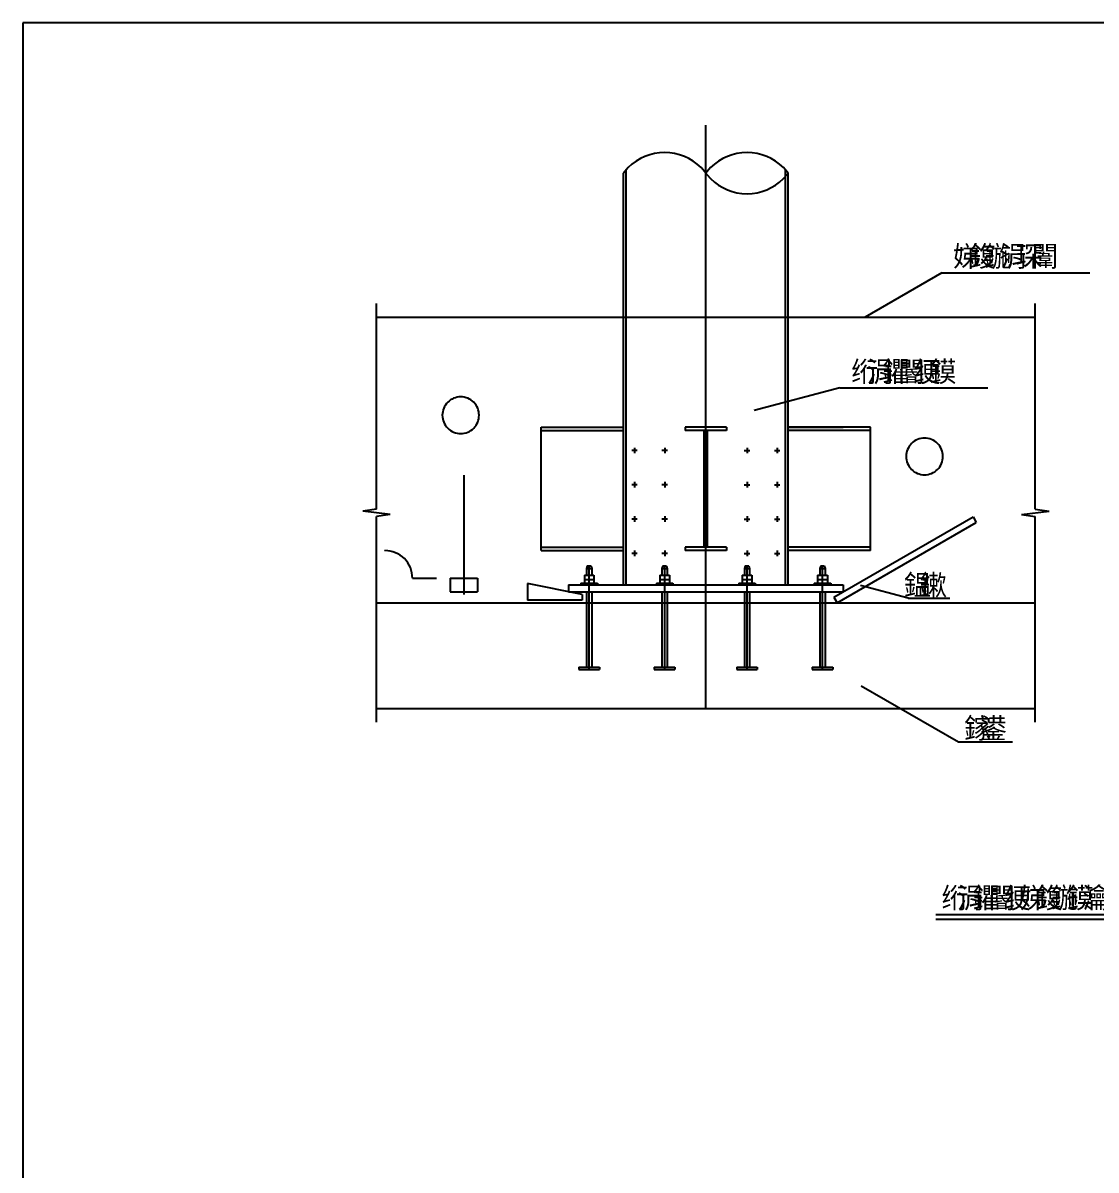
# Model space of a CAD drawing. Header units: metres. Extents: x 0 to 420, y 0 to 297.
# Drawn here: x 0 to 111.8, y 177.4 to 297 of the extents above; entities that cross this region are included whole.
import ezdxf

# ---------------------------------------------------------------- set-up
doc = ezdxf.new("R2010")
doc.units = ezdxf.units.M
doc.layers.add(' ', color=7, linetype='Continuous')

msp = doc.modelspace()

# ---------------------------------------------------------------- linework, layer by layer
at = {"layer": ' '}
for p, q in [((71.16, 225.53), (71.16, 286.33)), ((62.57, 238.41), (62.57, 281.32)), ((62.86, 238.41), (62.86, 281.67)), ((79.45, 238.41), (79.45, 281.67)), ((79.74, 238.41), (79.74, 281.32)), ((95.74, 270.92), (87.75, 266.3)), ((95.74, 270.92), (111.18, 270.92)), ((36.83, 246.29), (36.83, 267.73)), ((105.49, 246.29), (105.49, 267.73)), ((36.83, 266.3), (105.49, 266.3)), ((85.12, 258.96), (76.2, 256.57)), ((85.12, 258.96), (100.56, 258.96)), ((53.99, 241.98), (53.99, 254.86)), ((53.99, 254.86), (62.57, 254.86)), ((69.01, 254.86), (69.01, 254.5)), ((73.3, 254.86), (69.01, 254.86)), ((73.3, 254.86), (73.3, 254.5)), ((79.74, 254.86), (85.46, 254.86)), ((88.32, 254.86), (79.74, 254.86)), ((88.32, 241.98), (88.32, 254.86)), ((53.99, 254.5), (62.57, 254.5)), ((73.3, 254.5), (69.01, 254.5)), ((70.98, 242.34), (70.98, 254.5)), ((71.34, 242.34), (71.34, 254.5)), ((88.32, 254.5), (79.74, 254.5)), ((64.01, 252.43), (63.44, 252.43)), ((63.72, 252.71), (63.72, 252.14)), ((67.15, 252.43), (66.58, 252.43)), ((66.87, 252.71), (66.87, 252.14)), ((75.16, 252.43), (75.73, 252.43)), ((75.45, 252.71), (75.45, 252.14)), ((78.3, 252.43), (78.88, 252.43)), ((78.59, 252.71), (78.59, 252.14)), ((45.95, 249.85), (45.95, 237.41)), ((64.01, 248.85), (63.44, 248.85)), ((63.72, 249.14), (63.72, 248.56)), ((67.15, 248.85), (66.58, 248.85)), ((66.87, 249.14), (66.87, 248.56)), ((75.16, 248.85), (75.73, 248.85)), ((75.45, 249.14), (75.45, 248.56)), ((78.3, 248.85), (78.88, 248.85)), ((78.59, 249.14), (78.59, 248.56)), ((36.83, 246.29), (35.4, 246.11)), ((105.49, 246.29), (106.92, 246.11)), ((38.26, 245.73), (35.4, 246.11)), ((38.26, 245.73), (36.83, 245.54)), ((36.83, 224.1), (36.83, 245.54)), ((64.01, 245.27), (63.44, 245.27)), ((63.72, 245.56), (63.72, 244.99)), ((67.15, 245.27), (66.58, 245.27)), ((66.87, 245.56), (66.87, 244.99)), ((75.16, 245.27), (75.73, 245.27)), ((75.45, 245.56), (75.45, 244.99)), ((78.3, 245.27), (78.88, 245.27)), ((78.59, 245.56), (78.59, 244.99)), ((84.51, 237.14), (99, 245.51)), ((99, 245.51), (99.34, 244.91)), ((104.06, 245.73), (106.92, 246.11)), ((104.06, 245.73), (105.49, 245.54)), ((105.49, 224.1), (105.49, 245.54)), ((84.85, 236.55), (99.34, 244.91)), ((53.99, 242.34), (62.57, 242.34)), ((53.99, 241.98), (62.57, 241.98)), ((64.01, 241.7), (63.44, 241.7)), ((63.72, 241.98), (63.72, 241.41)), ((67.15, 241.7), (66.58, 241.7)), ((66.87, 241.98), (66.87, 241.41)), ((69.01, 242.34), (69.01, 241.98)), ((73.3, 242.34), (69.01, 242.34)), ((73.3, 241.98), (69.01, 241.98)), ((73.3, 242.34), (73.3, 241.98)), ((75.16, 241.7), (75.73, 241.7)), ((75.45, 241.98), (75.45, 241.41)), ((78.3, 241.7), (78.88, 241.7)), ((78.59, 241.98), (78.59, 241.41)), ((88.32, 242.34), (79.74, 242.34)), ((88.32, 241.98), (79.74, 241.98)), ((58.81, 240.41), (58.73, 240.12)), ((58.81, 240.41), (59.18, 240.41)), ((59, 229.61), (59, 240.41)), ((59.18, 240.41), (59.27, 240.12)), ((66.68, 240.41), (66.59, 240.12)), ((66.68, 240.41), (67.05, 240.41)), ((66.87, 229.61), (66.87, 240.41)), ((67.05, 240.41), (67.14, 240.12)), ((75.26, 240.41), (75.18, 240.12)), ((75.26, 240.41), (75.63, 240.41)), ((75.45, 229.61), (75.45, 240.41)), ((75.63, 240.41), (75.72, 240.12)), ((83.13, 240.41), (83.04, 240.12)), ((83.13, 240.41), (83.5, 240.41)), ((83.32, 229.61), (83.32, 240.41)), ((83.5, 240.41), (83.59, 240.12)), ((40.59, 239.12), (43.09, 239.12)), ((44.52, 239.12), (47.38, 239.12)), ((44.52, 239.12), (44.52, 237.69)), ((47.38, 239.12), (47.38, 237.69)), ((58.5, 239.41), (59.5, 239.41)), ((58.5, 239.41), (58.5, 238.58)), ((58.73, 240.12), (59.27, 240.12)), ((58.73, 240.12), (58.73, 239.41)), ((59.27, 240.12), (59.27, 239.41)), ((59.5, 239.41), (59.5, 238.58)), ((66.37, 239.41), (67.37, 239.41)), ((66.37, 239.41), (66.37, 238.58)), ((66.59, 240.12), (67.14, 240.12)), ((66.59, 240.12), (66.59, 239.41)), ((67.14, 240.12), (67.14, 239.41)), ((67.37, 239.41), (67.37, 238.58)), ((74.95, 239.41), (74.95, 238.58)), ((74.95, 239.41), (75.95, 239.41)), ((75.18, 240.12), (75.72, 240.12)), ((75.18, 240.12), (75.18, 239.41)), ((75.72, 240.12), (75.72, 239.41)), ((75.95, 239.41), (75.95, 238.58)), ((82.81, 239.41), (83.82, 239.41)), ((82.81, 239.41), (82.81, 238.58)), ((83.04, 240.12), (83.59, 240.12)), ((83.04, 240.12), (83.04, 239.41)), ((83.59, 240.12), (83.59, 239.41)), ((83.82, 239.41), (83.82, 238.58)), ((58.28, 237.41), (52.56, 238.55)), ((52.56, 238.55), (52.56, 236.83)), ((56.85, 238.41), (85.46, 238.41)), ((56.85, 238.41), (56.85, 237.69)), ((58.14, 238.58), (58.14, 238.41)), ((58.14, 238.58), (59.86, 238.58)), ((58.14, 238.41), (59.86, 238.41)), ((58.5, 238.98), (59.5, 238.98)), ((59.86, 238.58), (59.86, 238.41)), ((66.01, 238.58), (67.72, 238.58)), ((66.01, 238.58), (66.01, 238.41)), ((66.01, 238.41), (67.72, 238.41)), ((66.37, 238.98), (67.37, 238.98)), ((67.72, 238.58), (67.72, 238.41)), ((74.59, 238.58), (74.59, 238.41)), ((74.59, 238.58), (76.31, 238.58)), ((74.59, 238.41), (76.31, 238.41)), ((74.95, 238.98), (75.95, 238.98)), ((76.31, 238.58), (76.31, 238.41)), ((82.46, 238.58), (84.17, 238.58)), ((82.46, 238.58), (82.46, 238.41)), ((82.46, 238.41), (84.17, 238.41)), ((82.81, 238.98), (83.82, 238.98)), ((84.17, 238.58), (84.17, 238.41)), ((85.46, 238.41), (85.46, 237.69)), ((92.24, 237.02), (87.28, 238.35)), ((44.52, 237.69), (47.38, 237.69)), ((58.28, 236.83), (52.56, 236.83)), ((56.85, 237.69), (85.46, 237.69)), ((58.28, 237.41), (58.28, 236.83)), ((58.73, 237.69), (58.73, 229.83)), ((59.27, 237.69), (59.27, 229.83)), ((66.59, 237.69), (66.59, 229.83)), ((67.14, 237.69), (67.14, 229.83)), ((75.18, 237.69), (75.18, 229.83)), ((75.72, 237.69), (75.72, 229.83)), ((83.04, 237.69), (83.04, 229.83)), ((83.59, 237.69), (83.59, 229.83)), ((84.51, 237.14), (84.85, 236.55)), ((92.24, 237.02), (96.59, 237.02)), ((36.83, 236.55), (105.49, 236.55)), ((57.93, 229.83), (57.93, 229.61)), ((57.93, 229.83), (60.07, 229.83)), ((57.93, 229.61), (60.07, 229.61)), ((60.07, 229.83), (60.07, 229.61)), ((65.79, 229.83), (67.94, 229.83)), ((65.79, 229.83), (65.79, 229.61)), ((65.79, 229.61), (67.94, 229.61)), ((67.94, 229.83), (67.94, 229.61)), ((74.38, 229.83), (74.38, 229.61)), ((74.38, 229.83), (76.52, 229.83)), ((74.38, 229.61), (76.52, 229.61)), ((76.52, 229.83), (76.52, 229.61)), ((82.24, 229.83), (82.24, 229.61)), ((82.24, 229.83), (84.39, 229.83)), ((82.24, 229.61), (84.39, 229.61)), ((84.39, 229.83), (84.39, 229.61)), ((97.48, 222.01), (87.35, 227.86)), ((36.83, 225.53), (105.49, 225.53)), ((103.1, 222.01), (97.48, 222.01))]:
    msp.add_line(p, q, dxfattribs=at)
for points in [[(71.16, 281.32), (71.01, 281.5), (70.66, 281.89), (70.27, 282.25), (69.85, 282.56), (69.39, 282.83), (68.92, 283.06), (68.42, 283.23), (67.91, 283.36), (67.39, 283.44), (66.87, 283.47), (66.34, 283.44), (65.82, 283.36), (65.31, 283.23), (64.81, 283.06), (64.34, 282.83), (63.89, 282.56), (63.46, 282.25), (63.07, 281.89), (62.72, 281.5), (62.57, 281.32)], [(79.74, 281.32), (79.59, 281.5), (79.24, 281.89), (78.85, 282.25), (78.43, 282.56), (77.98, 282.83), (77.5, 283.06), (77.01, 283.23), (76.49, 283.36), (75.97, 283.44), (75.45, 283.47), (74.92, 283.44), (74.4, 283.36), (73.89, 283.23), (73.4, 283.06), (72.92, 282.83), (72.47, 282.56), (72.05, 282.25), (71.66, 281.89), (71.3, 281.5), (71.16, 281.32)], [(71.16, 281.32), (71.3, 281.14), (71.66, 280.75), (72.05, 280.39), (72.47, 280.08), (72.92, 279.81), (73.4, 279.58), (73.89, 279.41), (74.4, 279.28), (74.92, 279.2), (75.45, 279.17), (75.97, 279.2), (76.49, 279.28), (77.01, 279.41), (77.5, 279.58), (77.98, 279.81), (78.43, 280.08), (78.85, 280.39), (79.24, 280.75), (79.59, 281.14), (79.74, 281.32)], [(40.59, 239.12), (40.57, 239.4), (40.53, 239.68), (40.46, 239.95), (40.37, 240.22), (40.25, 240.47), (40.1, 240.71), (39.94, 240.94), (39.75, 241.15), (39.54, 241.33), (39.31, 241.5), (39.07, 241.65), (38.82, 241.77), (38.56, 241.86), (38.28, 241.93), (38.01, 241.97), (37.72, 241.98), (37.72, 241.98)]]:
    msp.add_lwpolyline(points, dxfattribs=at)
for p, q in [((420, 296.97), (0, 296.97)), ((0, 296.97), (0, 0)), ((95.12, 204.05), (125.59, 204.05)), ((95.12, 203.57), (125.59, 203.57))]:
    msp.add_line(p, q)
for points in [[(47.53, 256.09), (47.52, 256.28), (47.49, 256.46), (47.45, 256.65), (47.39, 256.82), (47.3, 256.99), (47.21, 257.15), (47.1, 257.3), (46.97, 257.44), (46.83, 257.57), (46.68, 257.68), (46.52, 257.78), (46.35, 257.86), (46.17, 257.92), (45.99, 257.97), (45.8, 258), (45.62, 258), (45.43, 258), (45.24, 257.97), (45.06, 257.92), (44.88, 257.86), (44.71, 257.78), (44.55, 257.68), (44.4, 257.57), (44.26, 257.44), (44.14, 257.3), (44.02, 257.15), (43.93, 256.99), (43.85, 256.82), (43.78, 256.65), (43.74, 256.46), (43.71, 256.28), (43.7, 256.09), (43.71, 255.9), (43.74, 255.72), (43.78, 255.53), (43.85, 255.36), (43.93, 255.19), (44.02, 255.03), (44.14, 254.88), (44.26, 254.74), (44.4, 254.61), (44.55, 254.5), (44.71, 254.4), (44.88, 254.32), (45.06, 254.26), (45.24, 254.21), (45.43, 254.18), (45.62, 254.18), (45.8, 254.18), (45.99, 254.21), (46.17, 254.26), (46.35, 254.32), (46.52, 254.4), (46.68, 254.5), (46.83, 254.61), (46.97, 254.74), (47.1, 254.88), (47.21, 255.03), (47.3, 255.19), (47.39, 255.36), (47.45, 255.53), (47.49, 255.72), (47.52, 255.9), (47.53, 256.09)], [(95.86, 251.8), (95.85, 251.99), (95.82, 252.17), (95.78, 252.35), (95.71, 252.53), (95.63, 252.7), (95.54, 252.86), (95.43, 253.01), (95.3, 253.15), (95.16, 253.28), (95.01, 253.39), (94.85, 253.49), (94.68, 253.57), (94.5, 253.63), (94.32, 253.68), (94.13, 253.7), (93.95, 253.71), (93.76, 253.7), (93.57, 253.68), (93.39, 253.63), (93.21, 253.57), (93.04, 253.49), (92.88, 253.39), (92.73, 253.28), (92.59, 253.15), (92.47, 253.01), (92.35, 252.86), (92.26, 252.7), (92.18, 252.53), (92.11, 252.35), (92.07, 252.17), (92.04, 251.99), (92.03, 251.8), (92.04, 251.61), (92.07, 251.43), (92.11, 251.24), (92.18, 251.07), (92.26, 250.9), (92.35, 250.73), (92.47, 250.58), (92.59, 250.44), (92.73, 250.32), (92.88, 250.21), (93.04, 250.11), (93.21, 250.03), (93.39, 249.97), (93.57, 249.92), (93.76, 249.89), (93.95, 249.88), (94.13, 249.89), (94.32, 249.92), (94.5, 249.97), (94.68, 250.03), (94.85, 250.11), (95.01, 250.21), (95.16, 250.32), (95.3, 250.44), (95.43, 250.58), (95.54, 250.73), (95.63, 250.9), (95.71, 251.07), (95.78, 251.24), (95.82, 251.43), (95.85, 251.61), (95.86, 251.8)]]:
    msp.add_lwpolyline(points)

# ---------------------------------------------------------------- texts
for s, p in [('娣', (96.92, 271.58)), ('鍑', (98.56, 271.58)), ('鍦', (100.19, 271.58)), ('涓', (101.82, 271.58)), ('琛', (103.45, 271.58)), ('闈', (105.09, 271.58)), ('绗', (86.3, 259.57)), ('涓', (87.93, 259.57)), ('鑺', (89.57, 259.57)), ('閽', (91.2, 259.57)), ('绠', (92.83, 259.57)), ('鏌', (94.46, 259.57)), ('鎾', (91.8, 237.32)), ('鏉', (93.44, 237.32)), ('鎵', (98.08, 222.4)), ('鍙', (99.72, 222.4)), ('绗', (95.71, 204.73)), ('涓', (97.35, 204.73)), ('鑺', (98.98, 204.73)), ('閽', (100.61, 204.73)), ('绠', (102.24, 204.73)), ('娣', (103.88, 204.73)), ('鍑', (105.51, 204.73)), ('鍦', (107.14, 204.73)), ('鏌', (108.77, 204.73)), ('瀹', (110.41, 204.73))]:
    msp.add_text(s, height=2.15, dxfattribs=at).set_placement(p)

doc.saveas('drawing.dxf')
